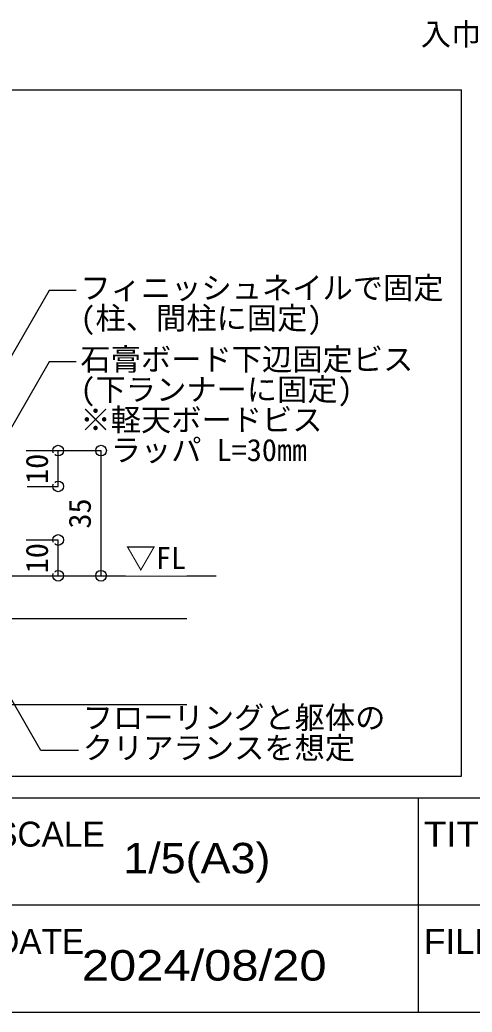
# Model space of a CAD drawing. Units: millimetres, scale not verified, with parts at other scales. Extents: x -1051 to 1051, y -744 to 744.
# Drawn here: x 101.5 to 312.5, y -687.5 to -224.8 of the extents above; entities that cross this region are included whole.
import ezdxf
from ezdxf.enums import TextEntityAlignment as Align

# ---------------------------------------------------------------- set-up
doc = ezdxf.new("R2010")
doc.units = ezdxf.units.MM
doc.header["$LTSCALE"] = 5
doc.linetypes.add('CHAIN2', pattern=[12, 9, -1, 1, -1])
for name, color, linetype in [('0-0', 7, 'Continuous'), ('5-0', 7, 'Continuous'), ('6-0', 5, 'Continuous'), ('6-1', 5, 'Continuous')]:
    doc.layers.add(name, color=color, linetype=linetype)
doc.styles.add('メイリオ', font='')
doc.styles.add('ＭＳ ゴシック', font='')
doc.styles.get('メイリオ').set_extended_font_data('メイリオ')
doc.styles.get('ＭＳ ゴシック').set_extended_font_data('MS Gothic')

msp = doc.modelspace()

# ---------------------------------------------------------------- linework, layer by layer
at = {"layer": '0-0', "color": 2}
for p, q in [((-987.5, -587.5), (987.5, -587.5)), ((-987.5, -687.5), (987.5, -687.5))]:
    msp.add_line(p, q, dxfattribs=at)
at = {"layer": '0-0'}
for p, q in [((87.5, -587.5), (287.5, -587.5)), ((287.5, -637.5), (287.5, -587.5)), ((287.5, -587.5), (887.5, -587.5)), ((287.5, -637.5), (287.5, -587.5)), ((87.5, -637.5), (287.5, -637.5)), ((87.5, -637.5), (287.5, -637.5)), ((287.5, -637.5), (887.5, -637.5)), ((287.5, -687.5), (287.5, -637.5)), ((287.5, -637.5), (887.5, -637.5)), ((287.5, -687.5), (287.5, -637.5)), ((87.5, -687.5), (287.5, -687.5)), ((287.5, -687.5), (887.5, -687.5))]:
    msp.add_line(p, q, dxfattribs=at)
at = {"layer": '5-0', "color": 3}
for p, q in [((-192.5, -257.5), (307.5, -257.5)), ((307.5, -577.5), (307.5, -257.5)), ((-192.5, -577.5), (307.5, -577.5))]:
    msp.add_line(p, q, dxfattribs=at)
at = {"layer": '6-0', "color": 6, "linetype": 'CHAIN2'}
msp.add_line((-180.9, -484), (193.038, -484), dxfattribs=at)
at = {"layer": '6-0', "color": 7}
for p, q in [((76.369, -484), (179.363, -484)), ((-175.723, -504), (179.363, -504)), ((-175.723, -544), (179.363, -544))]:
    msp.add_line(p, q, dxfattribs=at)
at = {"layer": '6-0', "color": 6}
msp.add_lwpolyline([(128.852, -565.476), (111.351, -565.476), (75.858, -504)], dxfattribs=at)
at = {"layer": '6-1'}
for p, q in [((104.369, -425.666), (139.369, -425.666)), ((104.369, -425.666), (119.369, -425.666)), ((119.369, -442.333), (119.369, -425.666)), ((139.369, -484), (139.369, -425.666)), ((104.869, -442.333), (119.369, -442.333)), ((104.369, -467.333), (119.369, -467.333)), ((119.369, -484), (119.369, -467.333)), ((104.369, -484), (119.369, -484)), ((104.869, -484), (139.369, -484))]:
    msp.add_line(p, q, dxfattribs=at)
for centre in [(119.369, -425.666), (139.369, -425.666), (119.369, -442.333), (119.369, -467.333), (119.369, -484), (139.369, -484)]:
    msp.add_circle(centre, 2.5, dxfattribs=at)

# ---------------------------------------------------------------- texts
at = {"layer": '0-0', "style": 'メイリオ'}
for s, p in [('SCALE', (90, -613.812)), ('DATE', (90, -663.812))]:
    msp.add_text(s, height=11.64, dxfattribs=at).set_placement(p, align=Align.BOTTOM_LEFT)
for s, height, width, p in [('TITLE', 11.64, 1.1, (290, -613.812)), ('1/5(A3)', 14.22, 1.1, (149.77, -627.052)), ('FILE NAME', 11.64, 1.05, (290, -663.812)), ('2024/08/20', 14.22, 1.2, (130.386, -677.052))]:
    msp.add_text(s, height=height, dxfattribs=dict(at, width=width)).set_placement(p, align=Align.BOTTOM_LEFT)
at = {"layer": '5-0', "style": 'ＭＳ ゴシック'}
msp.add_text('入巾木用 エンドキャップ', height=10.35, dxfattribs=at).set_placement((288.51, -239.755), align=Align.BOTTOM_LEFT)
at = {"layer": '6-0', "color": 7, "style": 'ＭＳ ゴシック'}
for s, p in [('フィニッシュネイルで固定', (129.744, -358.046)), ('(柱、間柱に固定)', (129.744, -372.157)), ('石膏ボード下辺固定ビス', (129.744, -391.325)), ('(下ランナーに固定)', (129.744, -405.436)), ('※軽天ボードビス', (129.744, -419.547)), ('\u3000ラッパ L=30㎜', (129.744, -433.658)), ('フローリングと躯体の', (130.835, -558.42)), ('クリアランスを想定', (130.835, -572.532))]:
    msp.add_text(s, height=10.35, dxfattribs=at).set_placement(p, align=Align.BOTTOM_LEFT)

# ---------------------------------------------------------------- next in the draw order: wipeouts: each hides what was drawn before it
at = {"color": 7}
for points in [[(117.702, -441.196), (103.591, -441.196), (103.591, -426.803), (117.702, -426.803)], [(137.702, -462.03), (123.591, -462.03), (123.591, -447.636), (137.702, -447.636)], [(117.702, -482.863), (103.591, -482.863), (103.591, -468.47), (117.702, -468.47)], [(150.858, -484), (150.858, -469.889), (179.363, -469.889), (179.363, -484)]]:
    msp.add_wipeout(points, dxfattribs=at)

# ---------------------------------------------------------------- next in the draw order: linework, layer by layer
at = {"layer": '6-0', "color": 6}
for points in [[(127.761, -350.99), (115.194, -350.99), (61.88, -443.333)], [(127.761, -384.269), (115.194, -384.269), (75.202, -453.537)]]:
    msp.add_lwpolyline(points, dxfattribs=at)

# ---------------------------------------------------------------- next in the draw order: texts
at = {"layer": '6-0', "color": 7, "style": 'ＭＳ ゴシック'}
msp.add_text('▽FL', height=10.35, dxfattribs=at).set_placement((150.858, -484), align=Align.BOTTOM_LEFT)
at = {"layer": '6-1', "color": 7, "style": 'ＭＳ ゴシック'}
for s, p in [('10', (117.702, -441.196)), ('35', (137.702, -462.03)), ('10', (117.702, -482.863))]:
    msp.add_text(s, height=10.35, rotation=90, dxfattribs=at).set_placement(p, align=Align.BOTTOM_LEFT)

doc.saveas('drawing.dxf')
